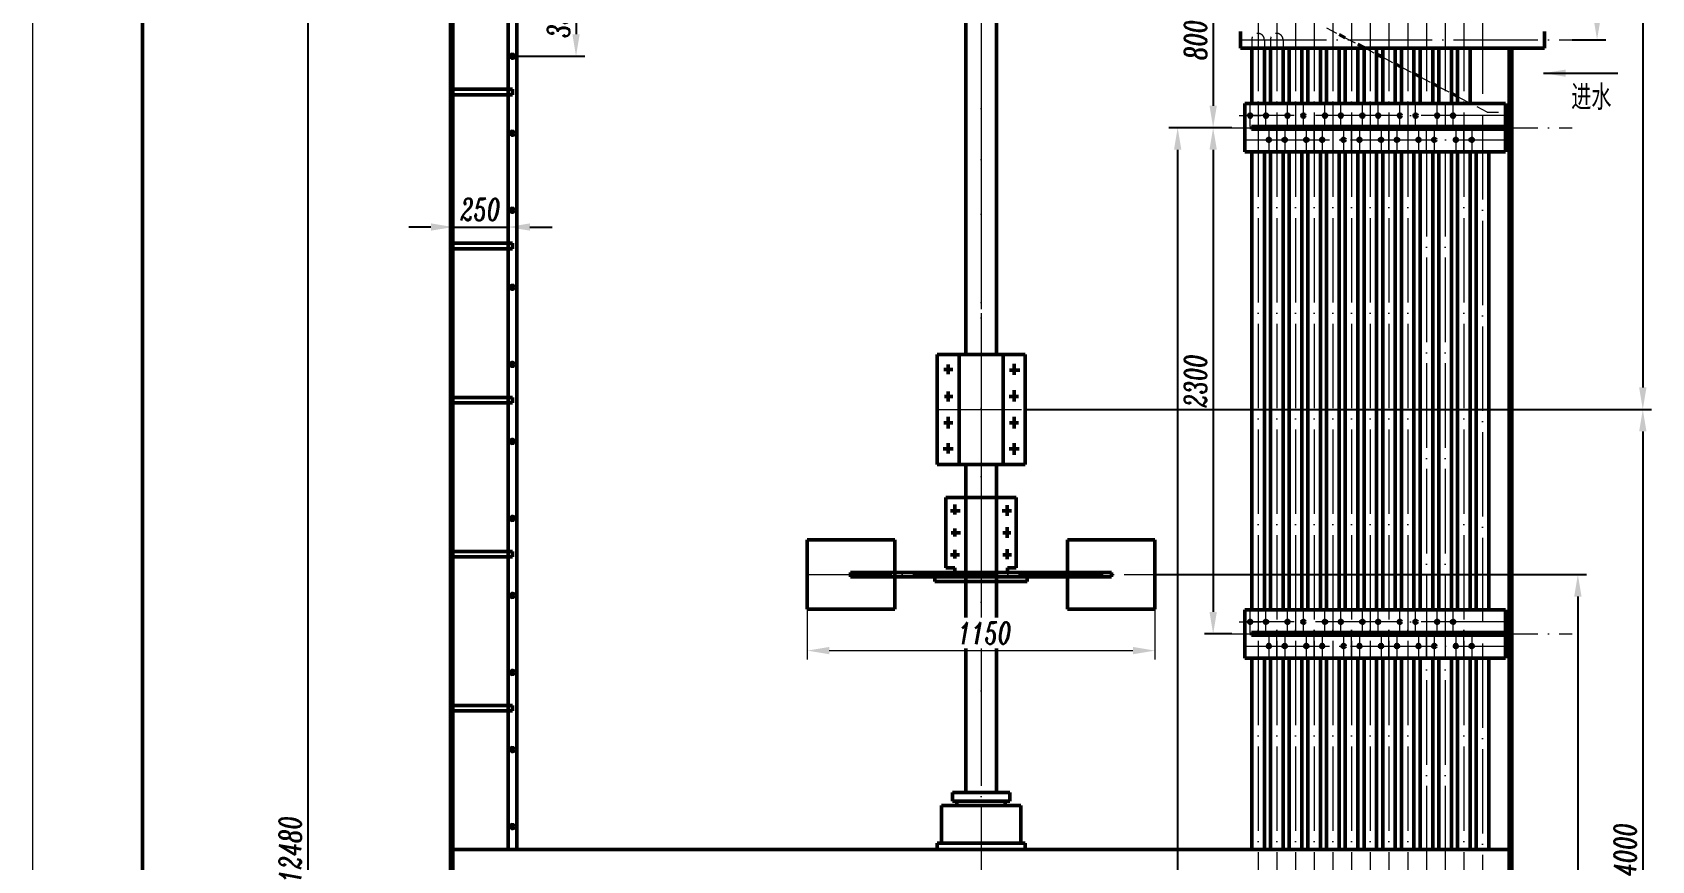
# Model space of a CAD drawing. Header units: millimetres. Extents: x 0 to 16820, y 0 to 23780.
# Drawn here: x 0 to 7359, y 12017 to 15780 of the extents above; entities that cross this region are included whole.
import ezdxf

# ---------------------------------------------------------------- set-up
doc = ezdxf.new("R2010")
doc.units = ezdxf.units.MM
doc.header["$LTSCALE"] = 4
doc.linetypes.add('ACAD_ISO04W100', pattern=[30, 24, -3, 0, -3])
doc.linetypes.add('HIDDEN2', pattern=[4.7625, 3.175, -1.5875])
for name, color, linetype, lineweight in [('尺寸线', 2, 'Continuous', 15), ('点划线', 1, 'ACAD_ISO04W100', 15), ('粗实线', 3, 'Continuous', 50), ('细实线', 5, 'Continuous', 15), ('虚线2', 8, 'HIDDEN2', 20)]:
    doc.layers.add(name, color=color, linetype=linetype, lineweight=lineweight)
doc.styles.add('DIM', font='italic.shx', dxfattribs={"width": 0.67})
doc.styles.add('汉字', font='SIMFANG.TTF', dxfattribs={"width": 0.67, "height": 100})
doc.dimstyles.new('机械', dxfattribs={"dimscale": 20, "dimtxt": 5, "dimasz": 5, "dimexe": 2, "dimexo": 0, "dimgap": 1.5, "dimtad": 1, "dimdec": 1, "dimdsep": 46, "dimtxsty": 'DIM', "dimcen": 2.5, "dimadec": 0, "dimazin": 0, "dimtfac": 1, "dimtdec": 1, "dimtmove": 0, "dimatfit": 3, "dimfxl": 0, "dimarcsym": 0})

# ---------------------------------------------------------------- blocks, each defined once
blk = doc.blocks.new('*D2')
at = {"layer": 'Defpoints', "color": 0, "ltscale": 4}
for p in [(1899.5, 18046.5), (1252.2, 5566.5), (1913.6, 5566.5)]:
    blk.add_point(p, dxfattribs=at)
at = {"layer": '尺寸线', "color": 0, "lineweight": -2, "ltscale": 4}
for p, q in [((1899.5, 18046.5), (1212.2, 18046.5)), ((1252.2, 17946.5), (1252.2, 5666.5)), ((1913.6, 5566.5), (1212.2, 5566.5))]:
    blk.add_line(p, q, dxfattribs=at)
at = {"layer": '尺寸线', "color": 0, "ltscale": 4}
for points in [[(1235.6, 17946.5), (1268.9, 17946.5), (1252.2, 18046.5)], [(1235.6, 5666.5), (1268.9, 5666.5), (1252.2, 5566.5)]]:
    blk.add_solid(points, dxfattribs=at)
at = {"layer": '尺寸线', "color": 0, "ltscale": 4, "insert": (1172.2, 12068.1), "char_height": 100, "attachment_point": 5, "rotation": 90, "style": 'DIM'}
blk.add_mtext('12480', dxfattribs=at)
blk = doc.blocks.new('*D7')
at = {"layer": 'Defpoints', "color": 0, "ltscale": 4}
for p in [(4511.5, 18166.5), (4511.5, 14066.5), (7318.9, 14066.5)]:
    blk.add_point(p, dxfattribs=at)
at = {"layer": '尺寸线', "color": 0, "lineweight": -2, "ltscale": 4}
for p, q in [((4511.5, 18166.5), (7358.9, 18166.5)), ((7318.9, 18066.5), (7318.9, 14166.5)), ((4511.5, 14066.5), (7358.9, 14066.5))]:
    blk.add_line(p, q, dxfattribs=at)
at = {"layer": '尺寸线', "color": 0, "ltscale": 4}
for points in [[(7302.2, 18066.5), (7335.5, 18066.5), (7318.9, 18166.5)], [(7302.2, 14166.5), (7335.5, 14166.5), (7318.9, 14066.5)]]:
    blk.add_solid(points, dxfattribs=at)
at = {"layer": '尺寸线', "color": 0, "ltscale": 4, "insert": (7238.9, 16116.5), "char_height": 100, "attachment_point": 5, "rotation": 90, "style": 'DIM'}
blk.add_mtext('4100', dxfattribs=at)
blk = doc.blocks.new('*D9')
at = {"layer": 'Defpoints', "color": 0, "ltscale": 4}
for p in [(7065.3, 16146.5), (6997.9, 15746.5), (7111, 15746.5)]:
    blk.add_point(p, dxfattribs=at)
at = {"layer": '尺寸线', "color": 0, "lineweight": -2, "ltscale": 4}
for p, q in [((7065.3, 16146.5), (7151, 16146.5)), ((7111, 16046.5), (7111, 15846.5)), ((6997.9, 15746.5), (7151, 15746.5))]:
    blk.add_line(p, q, dxfattribs=at)
at = {"layer": '尺寸线', "color": 0, "ltscale": 4}
for points in [[(7094.3, 16046.5), (7127.7, 16046.5), (7111, 16146.5)], [(7094.3, 15846.5), (7127.7, 15846.5), (7111, 15746.5)]]:
    blk.add_solid(points, dxfattribs=at)
at = {"layer": '尺寸线', "color": 0, "ltscale": 4, "insert": (7031, 15946.5), "char_height": 100, "attachment_point": 5, "rotation": 90, "style": 'DIM'}
blk.add_mtext('400', dxfattribs=at)
blk = doc.blocks.new('*D27')
at = {"layer": 'Defpoints', "color": 0, "ltscale": 4}
for p in [(1911.5, 14957.6), (2161.5, 14957.6), (2161.5, 14895.4)]:
    blk.add_point(p, dxfattribs=at)
at = {"layer": '尺寸线', "color": 0, "lineweight": -2, "ltscale": 4}
for p, q in [((1911.5, 14957.6), (1911.5, 14855.4)), ((2161.5, 14957.6), (2161.5, 14855.4)), ((1811.5, 14895.4), (1711.5, 14895.4)), ((1911.5, 14895.4), (2161.5, 14895.4)), ((2261.5, 14895.4), (2361.5, 14895.4))]:
    blk.add_line(p, q, dxfattribs=at)
at = {"layer": '尺寸线', "color": 0, "ltscale": 4}
for points in [[(1811.5, 14912.1), (1811.5, 14878.8), (1911.5, 14895.4)], [(2261.5, 14912.1), (2261.5, 14878.8), (2161.5, 14895.4)]]:
    blk.add_solid(points, dxfattribs=at)
at = {"layer": '尺寸线', "color": 0, "ltscale": 4, "insert": (2036.5, 14975.4), "char_height": 100, "attachment_point": 5, "style": 'DIM'}
blk.add_mtext('250', dxfattribs=at)
blk = doc.blocks.new('*D30')
at = {"layer": 'Defpoints', "color": 0, "ltscale": 4}
for p in [(2181.5, 16021.5), (2181.5, 15671.5), (2470.7, 15671.5)]:
    blk.add_point(p, dxfattribs=at)
at = {"layer": '尺寸线', "color": 0, "lineweight": -2, "ltscale": 4}
for p, q in [((2181.5, 16021.5), (2510.7, 16021.5)), ((2470.7, 15921.5), (2470.7, 15771.5)), ((2181.5, 15671.5), (2510.7, 15671.5))]:
    blk.add_line(p, q, dxfattribs=at)
at = {"layer": '尺寸线', "color": 0, "ltscale": 4}
for points in [[(2454, 15921.5), (2487.3, 15921.5), (2470.7, 16021.5)], [(2454, 15771.5), (2487.3, 15771.5), (2470.7, 15671.5)]]:
    blk.add_solid(points, dxfattribs=at)
at = {"layer": '尺寸线', "color": 0, "ltscale": 4, "insert": (2390.7, 15846.5), "char_height": 100, "attachment_point": 5, "rotation": 90, "style": 'DIM'}
blk.add_mtext('350', dxfattribs=at)
blk = doc.blocks.new('*D96')
at = {"layer": 'Defpoints', "color": 0, "ltscale": 4}
for p in [(4511.5, 14066.5), (4511.5, 10066.5), (7318.9, 10066.5)]:
    blk.add_point(p, dxfattribs=at)
at = {"layer": '尺寸线', "color": 0, "lineweight": -2, "ltscale": 4}
for p, q in [((4511.5, 14066.5), (7358.9, 14066.5)), ((7318.9, 13966.5), (7318.9, 10166.5)), ((4511.5, 10066.5), (7358.9, 10066.5))]:
    blk.add_line(p, q, dxfattribs=at)
at = {"layer": '尺寸线', "color": 0, "ltscale": 4}
for points in [[(7302.2, 13966.5), (7335.5, 13966.5), (7318.9, 14066.5)], [(7302.2, 10166.5), (7335.5, 10166.5), (7318.9, 10066.5)]]:
    blk.add_solid(points, dxfattribs=at)
at = {"layer": '尺寸线', "color": 0, "ltscale": 4, "insert": (7238.9, 12066.5), "char_height": 100, "attachment_point": 5, "rotation": 90, "style": 'DIM'}
blk.add_mtext('4000', dxfattribs=at)
blk = doc.blocks.new('*D97')
at = {"layer": 'Defpoints', "color": 0, "ltscale": 4}
for p in [(5497.9, 16146.5), (5366.2, 15346.5), (5451.1, 15346.5)]:
    blk.add_point(p, dxfattribs=at)
at = {"layer": '尺寸线', "color": 0, "lineweight": -2, "ltscale": 4}
for p, q in [((5497.9, 16146.5), (5326.2, 16146.5)), ((5366.2, 16046.5), (5366.2, 15446.5)), ((5451.1, 15346.5), (5326.2, 15346.5))]:
    blk.add_line(p, q, dxfattribs=at)
at = {"layer": '尺寸线', "color": 0, "ltscale": 4}
for points in [[(5349.6, 16046.5), (5382.9, 16046.5), (5366.2, 16146.5)], [(5349.6, 15446.5), (5382.9, 15446.5), (5366.2, 15346.5)]]:
    blk.add_solid(points, dxfattribs=at)
at = {"layer": '尺寸线', "color": 0, "ltscale": 4, "insert": (5286.2, 15746.5), "char_height": 100, "attachment_point": 5, "rotation": 90, "style": 'DIM'}
blk.add_mtext('800', dxfattribs=at)
blk = doc.blocks.new('*D98')
at = {"layer": 'Defpoints', "color": 0, "ltscale": 4}
for p in [(5451.1, 15346.5), (5366.2, 13046.5), (5451.1, 13046.5)]:
    blk.add_point(p, dxfattribs=at)
at = {"layer": '尺寸线', "color": 0, "lineweight": -2, "ltscale": 4}
for p, q in [((5451.1, 15346.5), (5326.2, 15346.5)), ((5366.2, 15246.5), (5366.2, 13146.5)), ((5451.1, 13046.5), (5326.2, 13046.5))]:
    blk.add_line(p, q, dxfattribs=at)
at = {"layer": '尺寸线', "color": 0, "ltscale": 4}
for points in [[(5349.6, 15246.5), (5382.9, 15246.5), (5366.2, 15346.5)], [(5349.6, 13146.5), (5382.9, 13146.5), (5366.2, 13046.5)]]:
    blk.add_solid(points, dxfattribs=at)
at = {"layer": '尺寸线', "color": 0, "ltscale": 4, "insert": (5286.2, 14196.5), "char_height": 100, "attachment_point": 5, "rotation": 90, "style": 'DIM'}
blk.add_mtext('2300', dxfattribs=at)
blk = doc.blocks.new('*D99')
at = {"layer": 'Defpoints', "color": 0, "ltscale": 4}
for p in [(5451.1, 15346.5), (5204.9, 8446.5), (5451.1, 8446.5)]:
    blk.add_point(p, dxfattribs=at)
at = {"layer": '尺寸线', "color": 0, "lineweight": -2, "ltscale": 4}
for p, q in [((5451.1, 15346.5), (5164.9, 15346.5)), ((5204.9, 15246.5), (5204.9, 8546.5)), ((5451.1, 8446.5), (5164.9, 8446.5))]:
    blk.add_line(p, q, dxfattribs=at)
at = {"layer": '尺寸线', "color": 0, "ltscale": 4}
for points in [[(5188.3, 15246.5), (5221.6, 15246.5), (5204.9, 15346.5)], [(5188.3, 8546.5), (5221.6, 8546.5), (5204.9, 8446.5)]]:
    blk.add_solid(points, dxfattribs=at)
at = {"layer": '尺寸线', "color": 0, "ltscale": 4, "insert": (5098.7, 11286), "char_height": 100, "attachment_point": 5, "rotation": 90, "style": 'DIM'}
blk.add_mtext('3{\\f仿宋_GB2312|b0|i0|c134|p49;×}2300(=6900)', dxfattribs=at)
blk = doc.blocks.new('*D101')
at = {"layer": 'Defpoints', "color": 0, "ltscale": 4}
for p in [(5101.5, 13316.5), (5107.5, 9416.6), (7023.7, 9416.6)]:
    blk.add_point(p, dxfattribs=at)
at = {"layer": '尺寸线', "color": 0, "lineweight": -2, "ltscale": 4}
for p, q in [((5101.5, 13316.5), (7063.7, 13316.5)), ((7023.7, 13216.5), (7023.7, 9516.6)), ((5107.5, 9416.6), (7063.7, 9416.6))]:
    blk.add_line(p, q, dxfattribs=at)
at = {"layer": '尺寸线', "color": 0, "ltscale": 4}
for points in [[(7007, 13216.5), (7040.3, 13216.5), (7023.7, 13316.5)], [(7007, 9516.6), (7040.3, 9516.6), (7023.7, 9416.6)]]:
    blk.add_solid(points, dxfattribs=at)
at = {"layer": '尺寸线', "color": 0, "ltscale": 4, "insert": (6943.7, 11366.6), "char_height": 100, "attachment_point": 5, "rotation": 90, "style": 'DIM'}
blk.add_mtext('3900', dxfattribs=at)

msp = doc.modelspace()

# ---------------------------------------------------------------- hatches: boundary and pattern name
at = {"layer": '细实线', "ltscale": 4}
h = msp.add_hatch(dxfattribs=at)
h.set_pattern_fill('ANSI31', color=256, scale=0.5, style=0)
h.set_pattern_definition([(45, (-1754.7602, -5021.4872), (-1.12253202, 1.12253202), [])])
h.paths.add_polyline_path([(2172.54, 15671.52, 1), (2190.54, 15671.52, 1)])
h = msp.add_hatch(dxfattribs=at)
h.set_pattern_fill('ANSI31', color=256, scale=0.5, style=0)
h.set_pattern_definition([(45, (-1754.7602, -5371.4872), (-1.12253202, 1.12253202), [])])
h.paths.add_polyline_path([(2172.54, 15321.52, 1), (2190.54, 15321.52, 1)])
h = msp.add_hatch(dxfattribs=at)
h.set_pattern_fill('ANSI31', color=256, scale=0.5, style=0)
h.set_pattern_definition([(45, (-1754.7602, -5721.4872), (-1.12253202, 1.12253202), [])])
h.paths.add_polyline_path([(2172.54, 14971.52, 1), (2190.54, 14971.52, 1)])
h = msp.add_hatch(dxfattribs=at)
h.set_pattern_fill('ANSI31', color=256, scale=0.5, style=0)
h.set_pattern_definition([(45, (-1754.7602, -6071.4872), (-1.12253202, 1.12253202), [])])
h.paths.add_polyline_path([(2172.54, 14621.52, 1), (2190.54, 14621.52, 1)])
h = msp.add_hatch(dxfattribs=at)
h.set_pattern_fill('ANSI31', color=256, scale=0.5, style=0)
h.set_pattern_definition([(45, (-1754.7602, -6421.4872), (-1.12253202, 1.12253202), [])])
h.paths.add_polyline_path([(2172.54, 14271.52, 1), (2190.54, 14271.52, 1)])
h = msp.add_hatch(dxfattribs=at)
h.set_pattern_fill('ANSI31', color=256, scale=0.5, style=0)
h.set_pattern_definition([(45, (-1754.7602, -6771.4872), (-1.12253202, 1.12253202), [])])
h.paths.add_polyline_path([(2172.54, 13921.52, 1), (2190.54, 13921.52, 1)])
h = msp.add_hatch(dxfattribs=at)
h.set_pattern_fill('ANSI31', color=256, scale=0.5, style=0)
h.set_pattern_definition([(45, (-1754.7602, -7121.4872), (-1.12253202, 1.12253202), [])])
h.paths.add_polyline_path([(2172.54, 13571.52, 1), (2190.54, 13571.52, 1)])
h = msp.add_hatch(dxfattribs=at)
h.set_pattern_fill('ANSI31', color=256, scale=0.5, style=0)
h.set_pattern_definition([(45, (-1754.7602, -7471.4872), (-1.12253202, 1.12253202), [])])
h.paths.add_polyline_path([(2172.54, 13221.52, 1), (2190.54, 13221.52, 1)])
h = msp.add_hatch(dxfattribs=at)
h.set_pattern_fill('ANSI31', color=256, scale=0.5, style=0)
h.set_pattern_definition([(45, (-1754.7602, -7821.4872), (-1.12253202, 1.12253202), [])])
h.paths.add_polyline_path([(2172.54, 12871.52, 1), (2190.54, 12871.52, 1)])
h = msp.add_hatch(dxfattribs=at)
h.set_pattern_fill('ANSI31', color=256, scale=0.5, style=0)
h.set_pattern_definition([(45, (-1754.7602, -8171.4872), (-1.12253202, 1.12253202), [])])
h.paths.add_polyline_path([(2172.54, 12521.52, 1), (2190.54, 12521.52, 1)])
h = msp.add_hatch(dxfattribs=at)
h.set_pattern_fill('ANSI31', color=256, scale=0.5, style=0)
h.set_pattern_definition([(45, (-1754.7602, -8521.4872), (-1.12253202, 1.12253202), [])])
h.paths.add_polyline_path([(2172.54, 12171.52, 1), (2190.54, 12171.52, 1)])

# ---------------------------------------------------------------- linework, layer by layer
at = {"layer": '尺寸线'}
for p, q in [((3521.54, 13158.52), (3521.54, 12930.83)), ((5101.54, 13158.52), (5101.54, 12930.83)), ((3621.54, 12970.83), (5001.54, 12970.83))]:
    msp.add_line(p, q, dxfattribs=at)
for points in [[(3621.54, 12987.5), (3621.54, 12954.17), (3521.54, 12970.83)], [(5001.54, 12987.5), (5001.54, 12954.17), (5101.54, 12970.83)]]:
    msp.add_solid(points, dxfattribs=at)
at = {"layer": '点划线', "ltscale": 6}
msp.add_line((4311.54, 21611.2), (4311.54, 3006.1), dxfattribs=at)
at = {"layer": '点划线', "ltscale": 4}
for p, q in [((5570.34, 15896.52), (5570.34, 7896.52)), ((5655.34, 15896.52), (5655.34, 7896.52)), ((5740.34, 15896.52), (5740.34, 7896.52)), ((5825.34, 15896.52), (5825.34, 7896.52)), ((5910.34, 15896.52), (5910.34, 7896.52)), ((5995.34, 15896.52), (5995.34, 7896.52)), ((6080.34, 15896.52), (6080.34, 7896.52)), ((6165.34, 15896.52), (6165.34, 7896.52)), ((6250.34, 15896.52), (6250.34, 7896.52)), ((6335.34, 15896.52), (6335.34, 15456.52)), ((6420.34, 15896.52), (6420.34, 15456.52)), ((6505.34, 15896.52), (6505.34, 7896.52)), ((4311.54, 15866.5), (4311.54, 14463.18)), ((4311.54, 15866.5), (4311.54, 14463.18)), ((6590.34, 15884.52), (6590.34, 7896.52)), ((5497.93, 15746.52), (6997.93, 15746.52)), ((5570.34, 15456.52), (5570.34, 15340.52)), ((5570.34, 15456.52), (5570.34, 15340.52)), ((5740.34, 15456.52), (5740.34, 15352.52)), ((5740.34, 15456.52), (5740.34, 15352.52)), ((5910.34, 15456.52), (5910.34, 15352.52)), ((5910.34, 15456.52), (5910.34, 15352.52)), ((6080.34, 15456.52), (6080.34, 15352.52)), ((6080.34, 15456.52), (6080.34, 15352.52)), ((6250.34, 15456.52), (6250.34, 15352.52)), ((6250.34, 15456.52), (6250.34, 15352.52)), ((6420.34, 15456.52), (6420.34, 15352.52)), ((6420.34, 15456.52), (6420.34, 15352.52)), ((5484.34, 15401.52), (5584.34, 15401.52)), ((5484.34, 15401.52), (5584.34, 15401.52)), ((6695.34, 15401.52), (5510.34, 15401.52)), ((6695.34, 15401.52), (5510.34, 15401.52)), ((5534.34, 15351.52), (5534.34, 15451.52)), ((5534.34, 15351.52), (5534.34, 15451.52)), ((5606.34, 15351.52), (5606.34, 15451.52)), ((5606.34, 15351.52), (5606.34, 15451.52)), ((5704.34, 15351.52), (5704.34, 15451.52)), ((5704.34, 15351.52), (5704.34, 15451.52)), ((5776.34, 15351.52), (5776.34, 15451.52)), ((5776.34, 15351.52), (5776.34, 15451.52)), ((5874.34, 15351.52), (5874.34, 15451.52)), ((5874.34, 15351.52), (5874.34, 15451.52)), ((5946.34, 15351.52), (5946.34, 15451.52)), ((5946.34, 15351.52), (5946.34, 15451.52)), ((6044.34, 15351.52), (6044.34, 15451.52)), ((6044.34, 15351.52), (6044.34, 15451.52)), ((6116.34, 15351.52), (6116.34, 15451.52)), ((6116.34, 15351.52), (6116.34, 15451.52)), ((6214.34, 15351.52), (6214.34, 15451.52)), ((6214.34, 15351.52), (6214.34, 15451.52)), ((6286.34, 15351.52), (6286.34, 15451.52)), ((6286.34, 15351.52), (6286.34, 15451.52)), ((6384.34, 15351.52), (6384.34, 15451.52)), ((6384.34, 15351.52), (6384.34, 15451.52)), ((6456.34, 15351.52), (6456.34, 15451.52)), ((6456.34, 15351.52), (6456.34, 15451.52)), ((5451.08, 15346.52), (6761.14, 15346.52)), ((5451.08, 15346.52), (6761.14, 15346.52)), ((5497.93, 15346.52), (6997.93, 15346.52)), ((5497.93, 15346.52), (6997.93, 15346.52)), ((5619.34, 15341.52), (5619.34, 15241.52)), ((5619.34, 15341.52), (5619.34, 15241.52)), ((5655.34, 15236.52), (5655.34, 15340.52)), ((5655.34, 15236.52), (5655.34, 15340.52)), ((5691.34, 15341.52), (5691.34, 15241.52)), ((5691.34, 15341.52), (5691.34, 15241.52)), ((5789.34, 15341.52), (5789.34, 15241.52)), ((5789.34, 15341.52), (5789.34, 15241.52)), ((5825.34, 15236.52), (5825.34, 15340.52)), ((5825.34, 15236.52), (5825.34, 15340.52)), ((5861.34, 15341.52), (5861.34, 15241.52)), ((5861.34, 15341.52), (5861.34, 15241.52)), ((5959.34, 15341.52), (5959.34, 15241.52)), ((5959.34, 15341.52), (5959.34, 15241.52)), ((5995.34, 15236.52), (5995.34, 15340.52)), ((5995.34, 15236.52), (5995.34, 15340.52)), ((6031.34, 15341.52), (6031.34, 15241.52)), ((6031.34, 15341.52), (6031.34, 15241.52)), ((6129.34, 15341.52), (6129.34, 15241.52)), ((6129.34, 15341.52), (6129.34, 15241.52)), ((6165.34, 15236.52), (6165.34, 15340.52)), ((6165.34, 15236.52), (6165.34, 15340.52)), ((6201.34, 15341.52), (6201.34, 15241.52)), ((6201.34, 15341.52), (6201.34, 15241.52)), ((6299.34, 15341.52), (6299.34, 15241.52)), ((6299.34, 15341.52), (6299.34, 15241.52)), ((6335.34, 15236.52), (6335.34, 15340.52)), ((6335.34, 15236.52), (6335.34, 15340.52)), ((6371.34, 15341.52), (6371.34, 15241.52)), ((6371.34, 15341.52), (6371.34, 15241.52)), ((6469.34, 15341.52), (6469.34, 15241.52)), ((6469.34, 15341.52), (6469.34, 15241.52)), ((6505.34, 15236.52), (6505.34, 15340.52)), ((6505.34, 15236.52), (6505.34, 15340.52)), ((6541.34, 15341.52), (6541.34, 15241.52)), ((6541.34, 15341.52), (6541.34, 15241.52)), ((5510.34, 15291.52), (6695.34, 15291.52)), ((5510.34, 15291.52), (6695.34, 15291.52)), ((6335.34, 15236.52), (6335.34, 7896.52)), ((6420.34, 15236.52), (6420.34, 7896.52)), ((4311.54, 14984.5), (4311.54, 13581.18)), ((4311.54, 14984.5), (4311.54, 13581.18)), ((4111.54, 14066.52), (4511.54, 14066.52)), ((4111.54, 14066.52), (4511.54, 14066.52)), ((4311.54, 14102.5), (4311.54, 12699.18)), ((4311.54, 14102.5), (4311.54, 12699.18)), ((4311.54, 13666.52), (4311.54, 13284.88)), ((4311.54, 13666.52), (4311.54, 13284.88)), ((3521.54, 13316.43), (5101.54, 13316.6)), ((3521.54, 13316.43), (5101.54, 13316.6)), ((3521.54, 13316.52), (5101.54, 13316.52)), ((3521.54, 13316.52), (5101.54, 13316.52)), ((4311.54, 13220.5), (4311.54, 11817.18)), ((4311.54, 13220.5), (4311.54, 11817.18)), ((5484.34, 13101.52), (5584.34, 13101.52)), ((6695.34, 13101.52), (5510.34, 13101.52)), ((5534.34, 13051.52), (5534.34, 13151.52)), ((5570.34, 13156.52), (5570.34, 13040.52)), ((5606.34, 13051.52), (5606.34, 13151.52)), ((5704.34, 13051.52), (5704.34, 13151.52)), ((5740.34, 13156.52), (5740.34, 13052.52)), ((5776.34, 13051.52), (5776.34, 13151.52)), ((5874.34, 13051.52), (5874.34, 13151.52)), ((5910.34, 13156.52), (5910.34, 13052.52)), ((5946.34, 13051.52), (5946.34, 13151.52)), ((6044.34, 13051.52), (6044.34, 13151.52)), ((6080.34, 13156.52), (6080.34, 13052.52)), ((6116.34, 13051.52), (6116.34, 13151.52)), ((6214.34, 13051.52), (6214.34, 13151.52)), ((6250.34, 13156.52), (6250.34, 13052.52)), ((6286.34, 13051.52), (6286.34, 13151.52)), ((6384.34, 13051.52), (6384.34, 13151.52)), ((6420.34, 13156.52), (6420.34, 13052.52)), ((6456.34, 13051.52), (6456.34, 13151.52)), ((5451.08, 13046.52), (6761.14, 13046.52)), ((5497.93, 13046.52), (6997.93, 13046.52)), ((5619.34, 13041.52), (5619.34, 12941.52)), ((5655.34, 12936.52), (5655.34, 13040.52)), ((5691.34, 13041.52), (5691.34, 12941.52)), ((5789.34, 13041.52), (5789.34, 12941.52)), ((5825.34, 12936.52), (5825.34, 13040.52)), ((5861.34, 13041.52), (5861.34, 12941.52)), ((5959.34, 13041.52), (5959.34, 12941.52)), ((5995.34, 12936.52), (5995.34, 13040.52)), ((6031.34, 13041.52), (6031.34, 12941.52)), ((6129.34, 13041.52), (6129.34, 12941.52)), ((6165.34, 12936.52), (6165.34, 13040.52)), ((6201.34, 13041.52), (6201.34, 12941.52)), ((6299.34, 13041.52), (6299.34, 12941.52)), ((6335.34, 12936.52), (6335.34, 13040.52)), ((6371.34, 13041.52), (6371.34, 12941.52)), ((6469.34, 13041.52), (6469.34, 12941.52)), ((6505.34, 12936.52), (6505.34, 13040.52)), ((6541.34, 13041.52), (6541.34, 12941.52)), ((5510.34, 12991.52), (6695.34, 12991.52)), ((4311.54, 12130.53), (4311.54, 10727.21)), ((4311.54, 12130.53), (4311.54, 10727.21))]:
    msp.add_line(p, q, dxfattribs=at)
at = {"layer": '粗实线'}
for p, q in [((500, 23580), (500, 200)), ((500, 23580), (500, 200)), ((6448.84, 15708.52), (6448.84, 15456.52))]:
    msp.add_line(p, q, dxfattribs=at)
at = {"layer": '粗实线', "ltscale": 4}
for p, q in [((2201.54, 12066.52), (2201.54, 18668.33)), ((2161.54, 12066.52), (2161.54, 17946.52)), ((4241.54, 17316.52), (4241.54, 15266.77)), ((4241.54, 17316.52), (4241.54, 15266.77)), ((4381.54, 17316.52), (4381.54, 15266.77)), ((4381.54, 17316.52), (4381.54, 15266.77)), ((5490.34, 15784.52), (5490.34, 15708.52)), ((5938.84, 15770.38), (5966.84, 15755.72)), ((6872.69, 15784.52), (6872.69, 15708.52)), ((5490.34, 15708.52), (6872.69, 15708.52)), ((5541.84, 15708.52), (5541.84, 15456.52)), ((5598.84, 15708.52), (5598.84, 15456.52)), ((5626.84, 15708.52), (5626.84, 15456.52)), ((5683.84, 15708.52), (5683.84, 15456.52)), ((5711.84, 15708.52), (5711.84, 15456.52)), ((5711.84, 15708.52), (5711.84, 15456.52)), ((5768.84, 15708.52), (5768.84, 15456.52)), ((5768.84, 15708.52), (5768.84, 15456.52)), ((5796.84, 15708.52), (5796.84, 15456.52)), ((5796.84, 15708.52), (5796.84, 15456.52)), ((5853.84, 15708.52), (5853.84, 15456.52)), ((5853.84, 15708.52), (5853.84, 15456.52)), ((5881.84, 15708.52), (5881.84, 15456.52)), ((5881.84, 15708.52), (5881.84, 15456.52)), ((5938.84, 15708.52), (5938.84, 15456.52)), ((5938.84, 15708.52), (5938.84, 15456.52)), ((5966.84, 15708.52), (5966.84, 15456.52)), ((5966.84, 15708.52), (5966.84, 15456.52)), ((6023.84, 15725.86), (6051.84, 15711.19)), ((6023.84, 15708.52), (6023.84, 15456.52)), ((6023.84, 15708.52), (6023.84, 15456.52)), ((6051.84, 15708.52), (6051.84, 15456.52)), ((6051.84, 15708.52), (6051.84, 15456.52)), ((6108.84, 15708.52), (6108.84, 15456.52)), ((6108.84, 15708.52), (6108.84, 15456.52)), ((6108.84, 15681.33), (6136.84, 15666.67)), ((6136.84, 15708.52), (6136.84, 15456.52)), ((6136.84, 15708.52), (6136.84, 15456.52)), ((6193.84, 15708.52), (6193.84, 15456.52)), ((6193.84, 15708.52), (6193.84, 15456.52)), ((6221.84, 15708.52), (6221.84, 15456.52)), ((6221.84, 15708.52), (6221.84, 15456.52)), ((6278.84, 15708.52), (6278.84, 15456.52)), ((6278.84, 15708.52), (6278.84, 15456.52)), ((6306.84, 15708.52), (6306.84, 15456.52)), ((6306.84, 15708.52), (6306.84, 15456.52)), ((6363.84, 15708.52), (6363.84, 15456.52)), ((6363.84, 15708.52), (6363.84, 15456.52)), ((6391.84, 15708.52), (6391.84, 15456.52)), ((6391.84, 15708.52), (6391.84, 15456.52)), ((6448.84, 15708.52), (6448.84, 15456.52)), ((6476.84, 15708.52), (6476.84, 15456.52)), ((6476.84, 15708.52), (6476.84, 15456.52)), ((6533.84, 15708.52), (6533.84, 15456.52)), ((6533.84, 15708.52), (6533.84, 15456.52)), ((6711.54, 15708.52), (6711.54, 15418.02)), ((6193.84, 15636.81), (6221.84, 15622.14)), ((6278.84, 15592.29), (6306.84, 15577.62)), ((6278.84, 15592.29), (6306.84, 15577.62)), ((6363.84, 15547.76), (6391.84, 15533.1)), ((6363.84, 15547.76), (6391.84, 15533.1)), ((2181.54, 15521.52), (1911.54, 15521.52)), ((2181.54, 15496.52), (1911.54, 15496.52)), ((2181.54, 15496.52), (2181.54, 15521.52)), ((6695.34, 15456.52), (5510.34, 15456.52)), ((6695.34, 15456.52), (5510.34, 15456.52)), ((5510.34, 15456.52), (5510.34, 15236.52)), ((5510.34, 15456.52), (5510.34, 15236.52)), ((6448.84, 15503.24), (6476.84, 15488.57)), ((6448.84, 15503.24), (6476.84, 15488.57)), ((6533.84, 15458.72), (6538.04, 15456.52)), ((6533.84, 15458.72), (6538.04, 15456.52)), ((6695.34, 15236.52), (6695.34, 15456.52)), ((6695.34, 15236.52), (6695.34, 15456.52)), ((6711.54, 15418.02), (6695.34, 15418.02)), ((6711.54, 15418.02), (6695.34, 15418.02)), ((6695.34, 15352.52), (5540.34, 15352.52)), ((6695.34, 15352.52), (5540.34, 15352.52)), ((5540.34, 15352.52), (5540.34, 15340.52)), ((5540.34, 15352.52), (5540.34, 15340.52)), ((5540.34, 15340.52), (6695.34, 15340.52)), ((5540.34, 15340.52), (6695.34, 15340.52)), ((4241.54, 15266.77), (4241.54, 14316.52)), ((4381.54, 15266.77), (4381.54, 14316.52)), ((5510.34, 15236.52), (6695.34, 15236.52)), ((5510.34, 15236.52), (6695.34, 15236.52)), ((5541.84, 15236.52), (5541.84, 13156.52)), ((5598.84, 15236.52), (5598.84, 13156.52)), ((5626.84, 15236.52), (5626.84, 13156.52)), ((5683.84, 15236.52), (5683.84, 13156.52)), ((5711.84, 15236.52), (5711.84, 13156.52)), ((5768.84, 15236.52), (5768.84, 13156.52)), ((5796.84, 15236.52), (5796.84, 13156.52)), ((5853.84, 15236.52), (5853.84, 13156.52)), ((5881.84, 15236.52), (5881.84, 13156.52)), ((5938.84, 15236.52), (5938.84, 13156.52)), ((5966.84, 15236.52), (5966.84, 13156.52)), ((6023.84, 15236.52), (6023.84, 13156.52)), ((6051.84, 15236.52), (6051.84, 13156.52)), ((6108.84, 15236.52), (6108.84, 13156.52)), ((6136.84, 15236.52), (6136.84, 13156.52)), ((6193.84, 15236.52), (6193.84, 13156.52)), ((6221.84, 15236.52), (6221.84, 13156.52)), ((6278.84, 15236.52), (6278.84, 13156.52)), ((6306.84, 15236.52), (6306.84, 13156.52)), ((6363.84, 15236.52), (6363.84, 13156.52)), ((6391.84, 15236.52), (6391.84, 13156.52)), ((6448.84, 15236.52), (6448.84, 13156.52)), ((6476.84, 15236.52), (6476.84, 13156.52)), ((6533.84, 15236.52), (6533.84, 13156.52)), ((6561.84, 15236.52), (6561.84, 13156.52)), ((6618.84, 15236.52), (6618.84, 13156.52)), ((4241.54, 14885.13), (4241.54, 14316.52)), ((4381.54, 14885.13), (4381.54, 14316.52)), ((2181.54, 14821.52), (1911.54, 14821.52)), ((2181.54, 14796.52), (1911.54, 14796.52)), ((2181.54, 14796.52), (2181.54, 14821.52)), ((4511.54, 14316.52), (4111.54, 14316.52)), ((4111.54, 14316.52), (4111.54, 13816.52)), ((4511.54, 14316.52), (4111.54, 14316.52)), ((4111.54, 14316.52), (4111.54, 13816.52)), ((4211.54, 14316.52), (4211.54, 13816.52)), ((4211.54, 14316.52), (4211.54, 13816.52)), ((4411.54, 14316.52), (4411.54, 13816.52)), ((4411.54, 14316.52), (4411.54, 13816.52)), ((4511.54, 13816.52), (4511.54, 14316.52)), ((4511.54, 13816.52), (4511.54, 14316.52)), ((4141.68, 14247.48), (4182.42, 14247.48)), ((4141.68, 14247.48), (4182.42, 14247.48)), ((4162.05, 14227.14), (4162.05, 14270.73)), ((4162.05, 14227.14), (4162.05, 14270.73)), ((4441.39, 14244.58), (4487.95, 14244.58)), ((4441.39, 14244.58), (4487.95, 14244.58)), ((4461.76, 14224.23), (4461.76, 14273.64)), ((4461.76, 14224.23), (4461.76, 14273.64)), ((4162.05, 14102.16), (4162.05, 14148.67)), ((4162.05, 14102.16), (4162.05, 14148.67)), ((4461.76, 14102.16), (4461.76, 14154.48)), ((4461.76, 14102.16), (4461.76, 14154.48)), ((2181.54, 14121.52), (1911.54, 14121.52)), ((2181.54, 14096.52), (1911.54, 14096.52)), ((2181.54, 14096.52), (2181.54, 14121.52)), ((4144.59, 14125.42), (4182.42, 14125.42)), ((4144.59, 14125.42), (4182.42, 14125.42)), ((4438.48, 14125.42), (4482.13, 14125.42)), ((4438.48, 14125.42), (4482.13, 14125.42)), ((4141.68, 14006.25), (4182.42, 14006.25)), ((4141.68, 14006.25), (4182.42, 14006.25)), ((4162.05, 13980.1), (4162.05, 14032.41)), ((4162.05, 13980.1), (4162.05, 14032.41)), ((4441.39, 14006.25), (4482.13, 14006.25)), ((4441.39, 14006.25), (4482.13, 14006.25)), ((4461.76, 13980.1), (4461.76, 14032.41)), ((4461.76, 13980.1), (4461.76, 14032.41)), ((4162.05, 13866.75), (4162.05, 13913.25)), ((4162.05, 13866.75), (4162.05, 13913.25)), ((4461.76, 13860.94), (4461.76, 13913.25)), ((4461.76, 13860.94), (4461.76, 13913.25)), ((4138.77, 13887.09), (4185.33, 13887.09)), ((4138.77, 13887.09), (4185.33, 13887.09)), ((4438.48, 13887.09), (4485.04, 13887.09)), ((4438.48, 13887.09), (4485.04, 13887.09)), ((4111.54, 13816.52), (4511.54, 13816.52)), ((4111.54, 13816.52), (4511.54, 13816.52)), ((4241.54, 13716.52), (4241.54, 12326.52)), ((4241.54, 13716.52), (4241.54, 12326.52)), ((4381.54, 13716.52), (4381.54, 12326.52)), ((4381.54, 13716.52), (4381.54, 12326.52)), ((4151.54, 13666.52), (4471.54, 13666.52)), ((4151.54, 13666.52), (4471.54, 13666.52)), ((4151.54, 13346.52), (4151.54, 13666.52)), ((4151.54, 13346.52), (4151.54, 13666.52)), ((4192.93, 13588.81), (4192.93, 13634.49)), ((4192.93, 13588.81), (4192.93, 13634.49)), ((4430.15, 13583.1), (4430.15, 13631.63)), ((4430.15, 13583.1), (4430.15, 13631.63)), ((4471.54, 13666.52), (4471.54, 13346.52)), ((4471.54, 13666.52), (4471.54, 13346.52)), ((4172.92, 13605.94), (4215.8, 13605.94)), ((4172.92, 13605.94), (4215.8, 13605.94)), ((4407.28, 13605.94), (4450.15, 13605.94)), ((4407.28, 13605.94), (4450.15, 13605.94)), ((3521.54, 13474.52), (3521.54, 13158.52)), ((3521.54, 13474.52), (3521.54, 13158.52)), ((3919.54, 13474.52), (3521.54, 13474.52)), ((3919.54, 13474.52), (3521.54, 13474.52)), ((3919.54, 13158.52), (3919.54, 13474.52)), ((3919.54, 13158.52), (3919.54, 13474.52)), ((4175.78, 13506.03), (4218.65, 13506.03)), ((4175.78, 13506.03), (4218.65, 13506.03)), ((4192.93, 13488.9), (4192.93, 13526.01)), ((4192.93, 13488.9), (4192.93, 13526.01)), ((4410.14, 13506.03), (4447.3, 13506.03)), ((4410.14, 13506.03), (4447.3, 13506.03)), ((4430.15, 13483.19), (4430.15, 13531.72)), ((4430.15, 13483.19), (4430.15, 13531.72)), ((4703.54, 13474.52), (4703.54, 13158.52)), ((4703.54, 13474.52), (4703.54, 13158.52)), ((5101.54, 13474.52), (4703.54, 13474.52)), ((5101.54, 13474.52), (4703.54, 13474.52)), ((5101.54, 13158.52), (5101.54, 13474.52)), ((5101.54, 13158.52), (5101.54, 13474.52)), ((2181.54, 13421.52), (1911.54, 13421.52)), ((2181.54, 13396.52), (1911.54, 13396.52)), ((2181.54, 13396.52), (2181.54, 13421.52)), ((4172.92, 13406.11), (4212.94, 13406.11)), ((4172.92, 13406.11), (4212.94, 13406.11)), ((4192.93, 13388.99), (4192.93, 13428.95)), ((4192.93, 13388.99), (4192.93, 13428.95)), ((4410.14, 13406.11), (4450.15, 13406.11)), ((4410.14, 13406.11), (4450.15, 13406.11)), ((4430.15, 13386.13), (4430.15, 13431.81)), ((4430.15, 13386.13), (4430.15, 13431.81)), ((3718.54, 13326.52), (3718.54, 13306.52)), ((3718.54, 13326.52), (3718.54, 13306.52)), ((4904.54, 13326.52), (3718.54, 13326.52)), ((4904.54, 13326.52), (3718.54, 13326.52)), ((4191.54, 13346.52), (4151.54, 13346.52)), ((4191.54, 13346.52), (4151.54, 13346.52)), ((4191.54, 13326.52), (4191.54, 13346.52)), ((4191.54, 13326.52), (4191.54, 13346.52)), ((4431.54, 13346.52), (4431.54, 13326.52)), ((4431.54, 13346.52), (4431.54, 13326.52)), ((4471.54, 13346.52), (4431.54, 13346.52)), ((4471.54, 13346.52), (4431.54, 13346.52)), ((4904.54, 13306.52), (4904.54, 13326.52)), ((4904.54, 13306.52), (4904.54, 13326.52)), ((3718.54, 13306.52), (4904.54, 13306.52)), ((3718.54, 13306.52), (4904.54, 13306.52)), ((4101.54, 13306.52), (4101.54, 13284.88)), ((4101.54, 13306.52), (4101.54, 13284.88)), ((4521.54, 13306.52), (4101.54, 13306.52)), ((4521.54, 13306.52), (4101.54, 13306.52)), ((4101.54, 13284.88), (4521.54, 13284.88)), ((4101.54, 13284.88), (4521.54, 13284.88)), ((4521.54, 13284.88), (4521.54, 13306.52)), ((4521.54, 13284.88), (4521.54, 13306.52)), ((3521.54, 13158.52), (3919.54, 13158.52)), ((3521.54, 13158.52), (3919.54, 13158.52)), ((4703.54, 13158.52), (5101.54, 13158.52)), ((4703.54, 13158.52), (5101.54, 13158.52)), ((6695.34, 13156.52), (5510.34, 13156.52)), ((5510.34, 13156.52), (5510.34, 12936.52)), ((6695.34, 12936.52), (6695.34, 13156.52)), ((6695.34, 13052.52), (5540.34, 13052.52)), ((5540.34, 13052.52), (5540.34, 13040.52)), ((5540.34, 13040.52), (6695.34, 13040.52)), ((5510.34, 12936.52), (6695.34, 12936.52)), ((5541.84, 12936.52), (5541.84, 12066.52)), ((5598.84, 12936.52), (5598.84, 12066.52)), ((5626.84, 12936.52), (5626.84, 12066.52)), ((5683.84, 12936.52), (5683.84, 12066.52)), ((5711.84, 12936.52), (5711.84, 12066.52)), ((5768.84, 12936.52), (5768.84, 12066.52)), ((5796.84, 12936.52), (5796.84, 12066.52)), ((5853.84, 12936.52), (5853.84, 12066.52)), ((5881.84, 12936.52), (5881.84, 12066.52)), ((5938.84, 12936.52), (5938.84, 12066.52)), ((5966.84, 12936.52), (5966.84, 12066.52)), ((6023.84, 12936.52), (6023.84, 12066.52)), ((6051.84, 12936.52), (6051.84, 12066.52)), ((6108.84, 12936.52), (6108.84, 12066.52)), ((6136.84, 12936.52), (6136.84, 12066.52)), ((6193.84, 12936.52), (6193.84, 12066.52)), ((6221.84, 12936.52), (6221.84, 12066.52)), ((6278.84, 12936.52), (6278.84, 12066.52)), ((6306.84, 12936.52), (6306.84, 12066.52)), ((6363.84, 12936.52), (6363.84, 12066.52)), ((6391.84, 12936.52), (6391.84, 12066.52)), ((6448.84, 12936.52), (6448.84, 12066.52)), ((6476.84, 12936.52), (6476.84, 12066.52)), ((6533.84, 12936.52), (6533.84, 12066.52)), ((6561.84, 12936.52), (6561.84, 12066.52)), ((6618.84, 12936.52), (6618.84, 12066.52)), ((2181.54, 12721.52), (1911.54, 12721.52)), ((2181.54, 12696.52), (1911.54, 12696.52)), ((2181.54, 12696.52), (2181.54, 12721.52)), ((4441.54, 12326.52), (4181.54, 12326.52)), ((4181.54, 12326.52), (4181.54, 12286.52)), ((4441.54, 12326.52), (4181.54, 12326.52)), ((4181.54, 12326.52), (4181.54, 12286.52)), ((4441.54, 12286.52), (4441.54, 12326.52)), ((4441.54, 12286.52), (4441.54, 12326.52)), ((4491.54, 12266.52), (4131.54, 12266.52)), ((4131.54, 12266.52), (4131.54, 12096.52)), ((4491.54, 12266.52), (4131.54, 12266.52)), ((4131.54, 12266.52), (4131.54, 12096.52)), ((4181.54, 12286.52), (4441.54, 12286.52)), ((4181.54, 12286.52), (4441.54, 12286.52)), ((4201.54, 12286.52), (4201.54, 12266.52)), ((4201.54, 12286.52), (4201.54, 12266.52)), ((4421.54, 12286.52), (4421.54, 12266.52)), ((4421.54, 12286.52), (4421.54, 12266.52)), ((4491.54, 12096.52), (4491.54, 12266.52)), ((4491.54, 12096.52), (4491.54, 12266.52)), ((4511.54, 12096.52), (4111.54, 12096.52)), ((4111.54, 12096.52), (4111.54, 12066.52)), ((4511.54, 12096.52), (4111.54, 12096.52)), ((4111.54, 12096.52), (4111.54, 12066.52)), ((4131.54, 12096.52), (4491.54, 12096.52)), ((4131.54, 12096.52), (4491.54, 12096.52)), ((4511.54, 12066.52), (4511.54, 12096.52)), ((4511.54, 12066.52), (4511.54, 12096.52)), ((1911.54, 12066.52), (6711.54, 12066.52)), ((2069.54, 12066.52), (6513.51, 12066.52)), ((4111.54, 12066.52), (4511.54, 12066.52)), ((4111.54, 12066.52), (4511.54, 12066.52))]:
    msp.add_line(p, q, dxfattribs=at)
at = {"layer": '粗实线', "ltscale": 6}
for p, q in [((1899.54, 14602.85), (1899.54, 18096.52)), ((1899.54, 14528.52), (1899.54, 18096.52)), ((1911.54, 14602.85), (1911.54, 18096.52)), ((1911.54, 14602.85), (1911.54, 18096.52)), ((6711.54, 15708.52), (6711.54, 12404.13)), ((6711.54, 15708.52), (6711.54, 12404.13)), ((6723.54, 15708.52), (6723.54, 8545.72)), ((6723.54, 15708.52), (6723.54, 12404.13)), ((1911.54, 11828.52), (1911.54, 14602.85)), ((1899.54, 11352.77), (1899.54, 14528.52)), ((6711.54, 12404.13), (6711.54, 6673.92))]:
    msp.add_line(p, q, dxfattribs=at)
at = {"layer": '粗实线', "ltscale": 3}
for p, q in [((4241.54, 13816.52), (4241.54, 13694.95)), ((4381.54, 13816.52), (4381.54, 13716.52))]:
    msp.add_line(p, q, dxfattribs=at)
at = {"layer": '粗实线', "ltscale": 4}
for centre, radius in [((2181.54, 15671.52), 9), ((5534.34, 15401.52), 7), ((5534.34, 15401.52), 7), ((5606.34, 15401.52), 7), ((5606.34, 15401.52), 7), ((5704.34, 15401.52), 7), ((5704.34, 15401.52), 7), ((5776.34, 15401.52), 7), ((5776.34, 15401.52), 7), ((5874.34, 15401.52), 7), ((5874.34, 15401.52), 7), ((5946.34, 15401.52), 7), ((5946.34, 15401.52), 7), ((6044.34, 15401.52), 7), ((6044.34, 15401.52), 7), ((6116.34, 15401.52), 7), ((6116.34, 15401.52), 7), ((6214.34, 15401.52), 7), ((6214.34, 15401.52), 7), ((6286.34, 15401.52), 7), ((6286.34, 15401.52), 7), ((6384.34, 15401.52), 7), ((6384.34, 15401.52), 7), ((6456.34, 15401.52), 7), ((6456.34, 15401.52), 7), ((2181.54, 15321.52), 9), ((5619.34, 15291.52), 7), ((5619.34, 15291.52), 7), ((5691.34, 15291.52), 7), ((5691.34, 15291.52), 7), ((5789.34, 15291.52), 7), ((5789.34, 15291.52), 7), ((5861.34, 15291.52), 7), ((5861.34, 15291.52), 7), ((5959.34, 15291.52), 7), ((5959.34, 15291.52), 7), ((6031.34, 15291.52), 7), ((6031.34, 15291.52), 7), ((6129.34, 15291.52), 7), ((6129.34, 15291.52), 7), ((6201.34, 15291.52), 7), ((6201.34, 15291.52), 7), ((6299.34, 15291.52), 7), ((6299.34, 15291.52), 7), ((6371.34, 15291.52), 7), ((6371.34, 15291.52), 7), ((6469.34, 15291.52), 7), ((6469.34, 15291.52), 7), ((6541.34, 15291.52), 7), ((6541.34, 15291.52), 7), ((2181.54, 14971.52), 9), ((2181.54, 14621.52), 9), ((2181.54, 14271.52), 9), ((2181.54, 13921.52), 9), ((2181.54, 13571.52), 9), ((2181.54, 13221.52), 9), ((5534.34, 13101.52), 7), ((5606.34, 13101.52), 7), ((5704.34, 13101.52), 7), ((5776.34, 13101.52), 7), ((5874.34, 13101.52), 7), ((5946.34, 13101.52), 7), ((6044.34, 13101.52), 7), ((6116.34, 13101.52), 7), ((6214.34, 13101.52), 7), ((6286.34, 13101.52), 7), ((6384.34, 13101.52), 7), ((6456.34, 13101.52), 7), ((5619.34, 12991.52), 7), ((5691.34, 12991.52), 7), ((5789.34, 12991.52), 7), ((5861.34, 12991.52), 7), ((5959.34, 12991.52), 7), ((6031.34, 12991.52), 7), ((6129.34, 12991.52), 7), ((6201.34, 12991.52), 7), ((6299.34, 12991.52), 7), ((6371.34, 12991.52), 7), ((6469.34, 12991.52), 7), ((6541.34, 12991.52), 7), ((2181.54, 12871.52), 9), ((2181.54, 12521.52), 9), ((2181.54, 12171.52), 9)]:
    msp.add_circle(centre, radius, dxfattribs=at)
at = {"layer": '细实线'}
msp.add_line((0, 23780), (0, 0), dxfattribs=at)
msp.add_line((0, 23780), (0, 0), dxfattribs=at)
at = {"layer": '虚线2', "ltscale": 4}
for p, q in [((5881.84, 15800.24), (5938.84, 15770.38)), ((5966.84, 15755.72), (6023.84, 15725.86)), ((5541.84, 15746.52), (5541.84, 15708.52)), ((5598.84, 15746.52), (5598.84, 15708.52)), ((5626.84, 15746.52), (5626.84, 15708.52)), ((5683.84, 15746.52), (5683.84, 15708.52)), ((6051.84, 15711.19), (6108.84, 15681.33)), ((6136.84, 15666.67), (6193.84, 15636.81)), ((6221.84, 15622.14), (6278.84, 15592.29)), ((6306.84, 15577.62), (6363.84, 15547.76)), ((6306.84, 15577.62), (6363.84, 15547.76)), ((6391.84, 15533.1), (6448.84, 15503.24)), ((6391.84, 15533.1), (6448.84, 15503.24)), ((6476.84, 15488.57), (6533.84, 15458.72)), ((6476.84, 15488.57), (6533.84, 15458.72)), ((6611.54, 15418.02), (6538.04, 15456.52)), ((6611.54, 15418.02), (6538.04, 15456.52)), ((6611.54, 15418.02), (6695.34, 15418.02)), ((6611.54, 15418.02), (6695.34, 15418.02))]:
    msp.add_line(p, q, dxfattribs=at)
for centre in [(5570.34, 15746.52), (5655.34, 15746.52)]:
    msp.add_arc(centre, 28.5, 0, 180, dxfattribs=at)

# ---------------------------------------------------------------- texts
at = {"layer": '尺寸线', "ltscale": 4, "insert": (6993.52, 15538.52), "char_height": 100, "width": 220.28, "attachment_point": 1, "style": '汉字'}
msp.add_mtext('进水', dxfattribs=at)

# ---------------------------------------------------------------- dimensions: what is measured, and where the dimension line sits
at = {"layer": '尺寸线', "ltscale": 4}
for base, p1, p2, picture, middle in [((7318.88, 14066.52), (4511.54, 18166.52), (4511.54, 14066.52), '*D7', (7238.88, 16116.52)), ((5366.23, 15346.52), (5497.93, 16146.52), (5451.08, 15346.52), '*D97', (5286.23, 15746.52)), ((7110.98, 15746.52), (7065.33, 16146.52), (6997.93, 15746.52), '*D9', (7030.98, 15946.52)), ((2470.67, 15671.52), (2181.54, 16021.52), (2181.54, 15671.52), '*D30', (2390.67, 15846.52)), ((5366.23, 13046.52), (5451.08, 15346.52), (5451.08, 13046.52), '*D98', (5286.23, 14196.52)), ((7318.88, 10066.52), (4511.54, 14066.52), (4511.54, 10066.52), '*D96', (7238.88, 12066.52))]:
    dim = msp.add_linear_dim(base=base, p1=p1, p2=p2, angle=90, dimstyle='机械', dxfattribs=at)
    dim.commit()
    dim.dimension.update_dxf_attribs({"geometry": picture, "text_midpoint": middle})
dim = msp.add_linear_dim(base=(1252.25, 5566.52), p1=(1899.54, 18046.52), p2=(1913.62, 5566.52), angle=90, dimstyle='机械', dxfattribs=at)
dim.commit()
dim.dimension.update_dxf_attribs({"geometry": '*D2', "text_midpoint": (1252.25, 12068.15), "dimtype": 160})
dim = msp.add_linear_dim(base=(5204.93, 8446.52), p1=(5451.08, 15346.52), p2=(5451.08, 8446.52), angle=90, text='3{\\f仿宋_GB2312|b0|i0|c134|p49;×}2300(=6900)', dimstyle='机械', dxfattribs=at)
dim.commit()
dim.dimension.update_dxf_attribs({"geometry": '*D99', "text_midpoint": (5204.93, 11285.98), "dimtype": 160})
dim = msp.add_linear_dim(base=(2161.54, 14895.42), p1=(1911.54, 14957.58), p2=(2161.54, 14957.58), dimstyle='机械', dxfattribs=at)
dim.commit()
dim.dimension.update_dxf_attribs({"geometry": '*D27', "text_midpoint": (2036.54, 14975.42)})
dim = msp.add_linear_dim(base=(7023.66, 9416.6), p1=(5101.54, 13316.52), p2=(5107.54, 9416.6), angle=90, text='3900', dimstyle='机械', dxfattribs=at)
dim.commit()
dim.dimension.update_dxf_attribs({"geometry": '*D101', "text_midpoint": (6943.66, 11366.56)})

# ---------------------------------------------------------------- leaders
at = {"layer": '尺寸线', "ltscale": 4, "annotation_type": 0, "has_hookline": 1, "hookline_direction": 0, "text_width": 67}
msp.add_leader([(6868.1, 15594.38), (7108.14, 15594.38)], dimstyle='机械', dxfattribs=at)

# ---------------------------------------------------------------- next in the draw order: wipeouts: each hides what was drawn before it
at = {"ltscale": 4}
msp.add_wipeout([(4191.04, 12980.83), (4432.04, 12980.83), (4432.04, 13120.83), (4191.04, 13120.83)], dxfattribs=at).dxf.layer = '尺寸线'

# ---------------------------------------------------------------- next in the draw order: texts
at = {"layer": '尺寸线', "ltscale": 4, "style": 'DIM', "width": 0.67}
msp.add_text('1150', height=100, dxfattribs=at).set_placement((4207.85, 13000.83))

doc.saveas('drawing.dxf')
